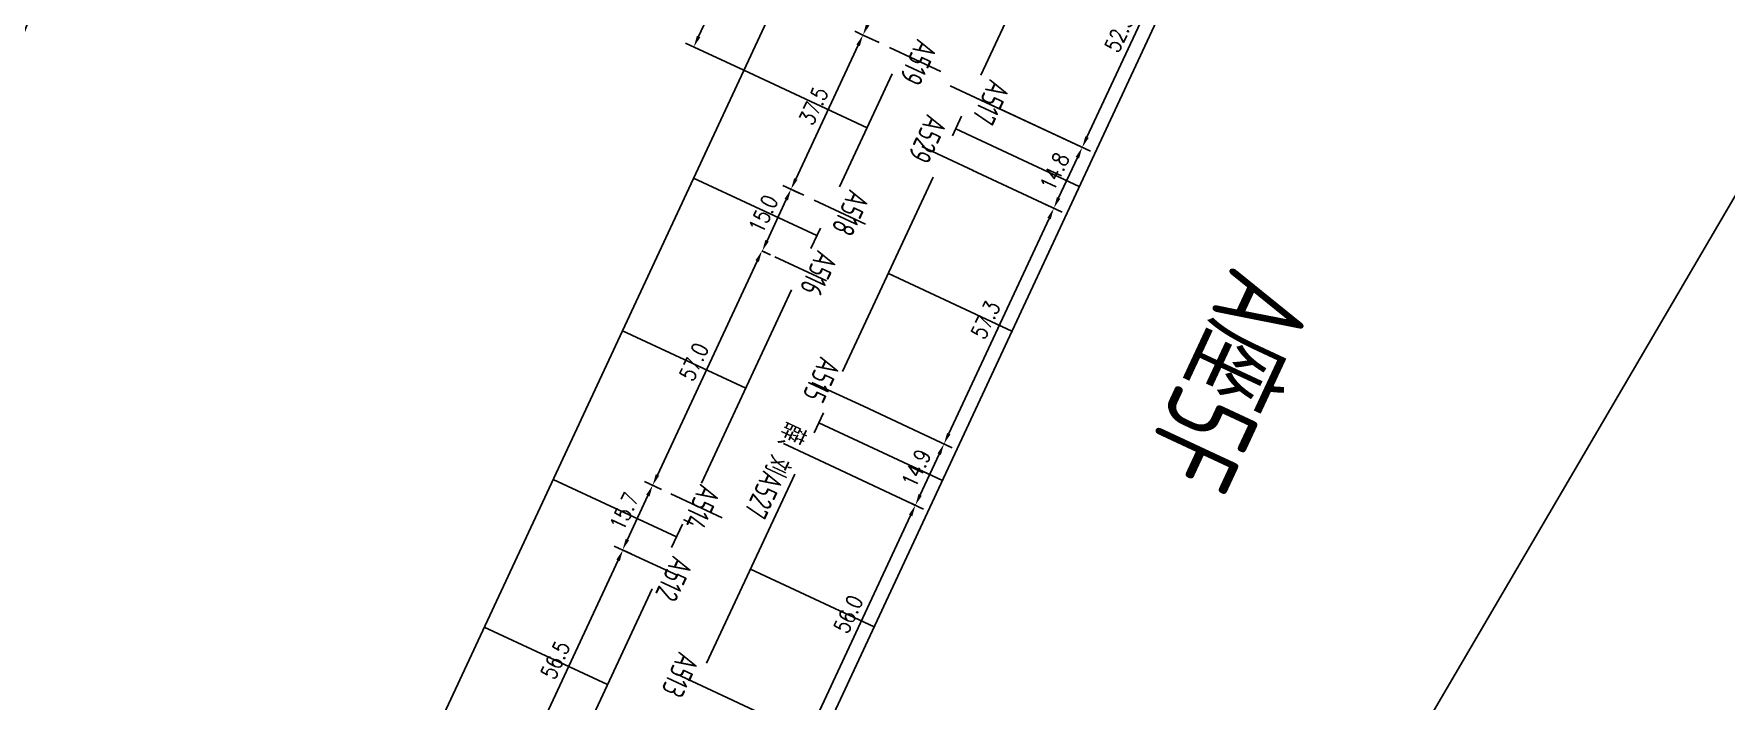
# Model space of a CAD drawing. Header units: millimetres. Extents: x -1254 to 4822, y -4397 to 16.
# Drawn here: x 2852.6 to 3225.7, y -960 to -813 of the extents above; entities that cross this region are included whole.
import ezdxf

# ---------------------------------------------------------------- set-up
doc = ezdxf.new("R2010")
doc.units = ezdxf.units.MM
doc.header["$LTSCALE"] = 10
doc.linetypes.add('CENTER', pattern=[2, 1.25, -0.25, 0.25, -0.25])
for name, color, linetype in [('1轮廓实线层', 7, 'Continuous'), ('2细线层', 6, 'Continuous'), ('3中心线层', 1, 'CENTER'), ('6文字层', 5, 'Continuous')]:
    doc.layers.add(name, color=color, linetype=linetype)
doc.layers.add('AM_5', color=3, linetype='Continuous', lineweight=25)
doc.styles.add('PC_TEXTSTYLE', font='gbenor.shx', dxfattribs={"width": 0.8, "bigfont": 'hzfs.shx'})
doc.styles.add('TH_GBDIM', font='romans.shx', dxfattribs={"width": 0.8, "bigfont": 'gbcbig.shx'})
doc.dimstyles.new('单位为厘米', dxfattribs={"dimtxt": 3.5, "dimasz": 2.5, "dimexe": 2, "dimexo": 0, "dimgap": 1.5, "dimtad": 1, "dimdec": 1, "dimzin": 0, "dimdsep": 46, "dimtxsty": 'TH_GBDIM', "dimcen": 2.5, "dimclrd": 1, "dimclre": 1, "dimclrt": 5, "dimadec": 0, "dimazin": 0, "dimtfac": 0.714286, "dimtdec": 1, "dimtmove": 0, "dimatfit": 3, "dimfxl": 1, "dimtzin": 0, "dimlwd": -1, "dimlwe": -1, "dimarcsym": 0})
doc.dimstyles.new('单位为厘米$0', dxfattribs={"dimtxt": 3.5, "dimasz": 2.5, "dimexe": 2, "dimexo": 0, "dimgap": 1.5, "dimtad": 1, "dimdec": 1, "dimzin": 0, "dimdsep": 46, "dimtxsty": 'TH_GBDIM', "dimcen": 2.5, "dimclrd": 1, "dimclre": 1, "dimclrt": 5, "dimadec": 0, "dimazin": 0, "dimtfac": 0.714286, "dimtdec": 1, "dimtmove": 0, "dimatfit": 3, "dimfxl": 1, "dimtzin": 0, "dimlwd": -1, "dimlwe": -1, "dimarcsym": 0})

# ---------------------------------------------------------------- blocks, each defined once
blk = doc.blocks.new('*D431')
at = {"layer": '1轮廓实线层', "color": 1, "transparency": 16777216}
for p, q in [((3088.35, -782.23), (3107.7, -791.25)), ((3104.83, -792.67), (3084.75, -835.72)), ((3055.81, -824.98), (3085.51, -838.83))]:
    blk.add_line(p, q, dxfattribs=at)
for points in [[(3104.45, -792.49), (3105.21, -792.85), (3105.88, -790.4)], [(3084.38, -835.54), (3085.13, -835.9), (3083.7, -837.99)]]:
    blk.add_solid(points, dxfattribs=at)
at = {"layer": 'Defpoints', "color": 0, "transparency": 16777216}
for p in [(3088.35, -782.23), (3055.81, -824.98), (3083.7, -837.99)]:
    blk.add_point(p, dxfattribs=at)
at = {"layer": '1轮廓实线层', "color": 5, "transparency": 16777216, "insert": (3091.85, -812.82), "char_height": 3.5, "attachment_point": 5, "rotation": 65, "style": 'TH_GBDIM'}
blk.add_mtext('52.5', dxfattribs=at)
blk = doc.blocks.new('*D432')
at = {"layer": '1轮廓实线层', "color": 1, "transparency": 16777216}
for p, q in [((3065.7, -829.59), (3085.51, -838.83)), ((3059.44, -843), (3079.25, -852.24)), ((3082.64, -840.25), (3078.5, -849.13))]:
    blk.add_line(p, q, dxfattribs=at)
for points in [[(3082.26, -840.08), (3083.02, -840.43), (3083.7, -837.99)], [(3078.12, -848.96), (3078.88, -849.31), (3077.44, -851.4)]]:
    blk.add_solid(points, dxfattribs=at)
at = {"layer": 'Defpoints', "color": 0, "transparency": 16777216}
for p in [(3065.7, -829.59), (3059.44, -843), (3077.44, -851.4)]:
    blk.add_point(p, dxfattribs=at)
at = {"layer": '1轮廓实线层', "color": 5, "transparency": 16777216, "insert": (3077.62, -843.32), "char_height": 3.5, "attachment_point": 5, "rotation": 65, "style": 'TH_GBDIM'}
blk.add_mtext('14.8', dxfattribs=at)
blk = doc.blocks.new('*D433')
at = {"layer": '1轮廓实线层', "color": 1, "transparency": 16777216}
for p, q in [((3047.35, -787.94), (3045.38, -787.02)), ((3036.42, -810.97), (3046.14, -790.13)), ((3035.36, -813.24), (3033.55, -812.39))]:
    blk.add_line(p, q, dxfattribs=at)
for points in [[(3045.76, -789.95), (3046.51, -790.3), (3047.19, -787.86)], [(3036.04, -810.8), (3036.79, -811.15), (3035.36, -813.24)]]:
    blk.add_solid(points, dxfattribs=at)
at = {"layer": 'Defpoints', "color": 0, "transparency": 16777216}
for p in [(3047.19, -787.86), (3047.35, -787.94), (3035.36, -813.24)]:
    blk.add_point(p, dxfattribs=at)
at = {"layer": '1轮廓实线层', "color": 5, "transparency": 16777216, "insert": (3038.33, -799.18), "char_height": 3.5, "attachment_point": 5, "rotation": 65, "style": 'TH_GBDIM'}
blk.add_mtext('28.0', dxfattribs=at)
blk = doc.blocks.new('*D434')
at = {"layer": '1轮廓实线层', "color": 1, "transparency": 16777216}
for p, q in [((3035.36, -813.24), (3037.17, -814.08)), ((3034.3, -815.5), (3020.57, -844.96)), ((3020.25, -847.57), (3017.7, -846.38))]:
    blk.add_line(p, q, dxfattribs=at)
for points in [[(3033.92, -815.33), (3034.68, -815.68), (3035.36, -813.24)], [(3020.19, -844.78), (3020.94, -845.14), (3019.51, -847.22)]]:
    blk.add_solid(points, dxfattribs=at)
at = {"layer": 'Defpoints', "color": 0, "transparency": 16777216}
for p in [(3035.36, -813.24), (3019.51, -847.22), (3020.25, -847.57)]:
    blk.add_point(p, dxfattribs=at)
at = {"layer": '1轮廓实线层', "color": 5, "transparency": 16777216, "insert": (3024.49, -828.86), "char_height": 3.5, "attachment_point": 5, "rotation": 65, "style": 'TH_GBDIM'}
blk.add_mtext('37.5', dxfattribs=at)
blk = doc.blocks.new('*D435')
at = {"layer": '1轮廓实线层', "color": 1, "transparency": 16777216}
for p, q in [((3018.45, -849.49), (3014.23, -858.55)), ((3018.97, -846.97), (3021.32, -848.07)), ((3013.1, -860.79), (3014.98, -861.66))]:
    blk.add_line(p, q, dxfattribs=at)
for points in [[(3018.08, -849.31), (3018.83, -849.67), (3019.51, -847.22)], [(3013.85, -858.38), (3014.61, -858.73), (3013.17, -860.82)]]:
    blk.add_solid(points, dxfattribs=at)
at = {"layer": 'Defpoints', "color": 0, "transparency": 16777216}
for p in [(3018.97, -846.97), (3013.1, -860.79), (3013.17, -860.82)]:
    blk.add_point(p, dxfattribs=at)
at = {"layer": '1轮廓实线层', "color": 5, "transparency": 16777216, "insert": (3013.4, -852.65), "char_height": 3.5, "attachment_point": 5, "rotation": 65, "style": 'TH_GBDIM'}
blk.add_mtext('15.0', dxfattribs=at)
blk = doc.blocks.new('*D436')
at = {"layer": '1轮廓实线层', "color": 1, "transparency": 16777216}
for p, q in [((3077.44, -851.4), (3075.63, -850.55)), ((3054.28, -901.06), (3076.39, -853.66)), ((3035.46, -895.04), (3055.04, -904.18))]:
    blk.add_line(p, q, dxfattribs=at)
for points in [[(3076.01, -853.49), (3076.76, -853.84), (3077.44, -851.4)], [(3053.91, -900.89), (3054.66, -901.24), (3053.23, -903.33)]]:
    blk.add_solid(points, dxfattribs=at)
at = {"layer": 'Defpoints', "color": 0, "transparency": 16777216}
for p in [(3077.44, -851.4), (3077.44, -851.4), (3035.46, -895.04)]:
    blk.add_point(p, dxfattribs=at)
at = {"layer": '1轮廓实线层', "color": 5, "transparency": 16777216, "insert": (3062.39, -875.99), "char_height": 3.5, "attachment_point": 5, "rotation": 65, "style": 'TH_GBDIM'}
blk.add_mtext('57.3', dxfattribs=at)
blk = doc.blocks.new('*D437')
at = {"layer": '1轮廓实线层', "color": 1, "transparency": 16777216}
for p, q in [((3052.17, -905.6), (3047.99, -914.57)), ((3053.23, -903.33), (3055.04, -904.18)), ((3029.16, -908.55), (3048.74, -917.68))]:
    blk.add_line(p, q, dxfattribs=at)
for points in [[(3051.79, -905.42), (3052.55, -905.77), (3053.23, -903.33)], [(3047.61, -914.39), (3048.36, -914.74), (3046.93, -916.83)]]:
    blk.add_solid(points, dxfattribs=at)
at = {"layer": 'Defpoints', "color": 0, "transparency": 16777216}
for p in [(3053.23, -903.33), (3029.16, -908.55), (3046.93, -916.83)]:
    blk.add_point(p, dxfattribs=at)
at = {"layer": '1轮廓实线层', "color": 5, "transparency": 16777216, "insert": (3047.13, -908.71), "char_height": 3.5, "attachment_point": 5, "rotation": 65, "style": 'TH_GBDIM'}
blk.add_mtext('14.9', dxfattribs=at)
blk = doc.blocks.new('*D438')
at = {"layer": '1轮廓实线层', "color": 1, "transparency": 16777216}
for p, q in [((3013.1, -860.79), (3014.91, -861.63)), ((3012.04, -863.05), (2990.07, -910.18)), ((2990.98, -913.36), (2987.2, -911.6))]:
    blk.add_line(p, q, dxfattribs=at)
for points in [[(3011.67, -862.88), (3012.42, -863.23), (3013.1, -860.79)], [(2989.69, -910), (2990.45, -910.36), (2989.01, -912.45)]]:
    blk.add_solid(points, dxfattribs=at)
at = {"layer": 'Defpoints', "color": 0, "transparency": 16777216}
for p in [(3013.1, -860.79), (2989.01, -912.45), (2990.98, -913.36)]:
    blk.add_point(p, dxfattribs=at)
at = {"layer": '1轮廓实线层', "color": 5, "transparency": 16777216, "insert": (2998.11, -885.24), "char_height": 3.5, "attachment_point": 5, "rotation": 65, "style": 'TH_GBDIM'}
blk.add_mtext('57.0', dxfattribs=at)
blk = doc.blocks.new('*D439')
at = {"layer": '1轮廓实线层', "color": 1, "transparency": 16777216}
for p, q in [((2989.09, -912.48), (2987.2, -911.6)), ((2987.95, -914.71), (2983.43, -924.41)), ((2984.34, -927.59), (2980.56, -925.83))]:
    blk.add_line(p, q, dxfattribs=at)
for points in [[(2987.58, -914.54), (2988.33, -914.89), (2989.01, -912.45)], [(2983.06, -924.23), (2983.81, -924.59), (2982.38, -926.68)]]:
    blk.add_solid(points, dxfattribs=at)
at = {"layer": 'Defpoints', "color": 0, "transparency": 16777216}
for p in [(2989.09, -912.48), (2982.38, -926.68), (2984.34, -927.59)]:
    blk.add_point(p, dxfattribs=at)
at = {"layer": '1轮廓实线层', "color": 5, "transparency": 16777216, "insert": (2982.75, -918.19), "char_height": 3.5, "attachment_point": 5, "rotation": 65, "style": 'TH_GBDIM'}
blk.add_mtext('15.7', dxfattribs=at)
blk = doc.blocks.new('*D440')
at = {"layer": '1轮廓实线层', "color": 1, "transparency": 16777216}
for p, q in [((3046.93, -916.83), (3045.12, -915.99)), ((3024.32, -965.32), (3045.87, -919.1)), ((3005.49, -959.3), (3025.08, -968.43))]:
    blk.add_line(p, q, dxfattribs=at)
for points in [[(3045.49, -918.92), (3046.25, -919.28), (3046.93, -916.83)], [(3023.94, -965.15), (3024.7, -965.5), (3023.26, -967.59)]]:
    blk.add_solid(points, dxfattribs=at)
at = {"layer": 'Defpoints', "color": 0, "transparency": 16777216}
for p in [(3046.93, -916.83), (3046.93, -916.83), (3005.49, -959.3)]:
    blk.add_point(p, dxfattribs=at)
at = {"layer": '1轮廓实线层', "color": 5, "transparency": 16777216, "insert": (3032.15, -940.84), "char_height": 3.5, "attachment_point": 5, "rotation": 65, "style": 'TH_GBDIM'}
blk.add_mtext('56.0', dxfattribs=at)
blk = doc.blocks.new('*D442')
at = {"layer": '1轮廓实线层', "color": 1, "transparency": 16777216}
for p, q in [((2982.38, -926.68), (2984.27, -927.56)), ((2981.4, -928.98), (2959.63, -975.65)), ((2960.46, -978.8), (2956.76, -977.07))]:
    blk.add_line(p, q, dxfattribs=at)
for points in [[(2981.02, -928.8), (2981.77, -929.15), (2982.45, -926.71)], [(2959.25, -975.48), (2960.01, -975.83), (2958.57, -977.92)]]:
    blk.add_solid(points, dxfattribs=at)
at = {"layer": 'Defpoints', "color": 0, "transparency": 16777216}
for p in [(2982.38, -926.68), (2958.57, -977.92), (2960.46, -978.8)]:
    blk.add_point(p, dxfattribs=at)
at = {"layer": '1轮廓实线层', "color": 5, "transparency": 16777216, "insert": (2967.57, -950.94), "char_height": 3.5, "attachment_point": 5, "rotation": 65, "style": 'TH_GBDIM'}
blk.add_mtext('56.5', dxfattribs=at)
blk = doc.blocks.new('*D359')
at = {"layer": '2细线层', "color": 1, "transparency": 16777216}
blk.add_line((2803.26, -930.86), (2903.35, -680.06), dxfattribs=at)
blk.add_solid([(2902.96, -679.9), (2903.74, -680.21), (2904.28, -677.74)], dxfattribs=at)
at = {"layer": 'Defpoints', "color": 0, "transparency": 16777216}
for p in [(2904.28, -677.74), (2615.54, -1401.21)]:
    blk.add_point(p, dxfattribs=at)
at = {"layer": '2细线层', "color": 5, "transparency": 16777216, "insert": (2803.37, -921.82), "char_height": 3.5, "attachment_point": 5, "rotation": 68.2431, "style": 'TH_GBDIM'}
blk.add_mtext('R779.0', dxfattribs=at)
blk = doc.blocks.new('*D614')
at = {"color": 1, "transparency": 16777216}
for p, q in [((3028.59, -779.19), (3015.76, -773.2)), ((3016.51, -776.31), (2999.14, -813.57)), ((3009.1, -820.98), (2996.27, -814.99))]:
    blk.add_line(p, q, dxfattribs=at)
for points in [[(3016.14, -776.14), (3016.89, -776.49), (3017.57, -774.05)], [(2998.76, -813.4), (2999.52, -813.75), (2998.08, -815.84)]]:
    blk.add_solid(points, dxfattribs=at)
at = {"layer": 'Defpoints', "color": 0, "transparency": 16777216}
for p in [(3028.59, -779.19), (2998.08, -815.84), (3009.1, -820.98)]:
    blk.add_point(p, dxfattribs=at)
at = {"color": 5, "transparency": 16777216, "insert": (3004.88, -793.57), "char_height": 3.5, "attachment_point": 5, "rotation": 65, "style": 'TH_GBDIM'}
blk.add_mtext('46.1', dxfattribs=at)
blk = doc.blocks.new('*D625')
at = {"layer": 'AM_5', "color": 1, "transparency": 16777216}
for p, q in [((3902.54, 0), (3924.51, 0)), ((3922.51, -1121.4), (3922.51, -2.5)), ((2266.87, -1123.9), (3924.51, -1123.9))]:
    blk.add_line(p, q, dxfattribs=at)
for points in [[(3922.09, -2.5), (3922.92, -2.5), (3922.51, 0)], [(3922.09, -1121.4), (3922.92, -1121.4), (3922.51, -1123.9)]]:
    blk.add_solid(points, dxfattribs=at)
at = {"layer": 'Defpoints', "color": 0, "transparency": 16777216}
for p in [(3902.54, 0), (3922.51, 0), (2266.87, -1123.9)]:
    blk.add_point(p, dxfattribs=at)
at = {"layer": 'AM_5', "color": 5, "transparency": 16777216, "insert": (3919.26, -561.95), "char_height": 3.5, "attachment_point": 5, "rotation": 90, "style": 'TH_GBDIM'}
blk.add_mtext('1123.9', dxfattribs=at)

msp = doc.modelspace()

# ---------------------------------------------------------------- linework, layer by layer
msp.add_line((3131.491, -1012.778), (3268.852, -778.264))
at = {"layer": '1轮廓实线层'}
for p, q in [((3028.591, -779.188), (2874.927, -1108.721)), ((3114.295, -779.652), (2925.548, -1184.422)), ((3079.309, -783.529), (3061.347, -822.047)), ((3036.293, -833.657), (3009.104, -820.978)), ((3041.834, -821.775), (3030.212, -846.698)), ((3057.121, -831.11), (3055.093, -835.46)), ((3055.805, -833.932), (3083.058, -846.64)), ((3025.214, -857.416), (2998.025, -844.738)), ((3050.866, -844.523), (3030.876, -887.392)), ((3025.986, -855.761), (3023.873, -860.293)), ((3041.02, -865.806), (3068.209, -878.484)), ((3019.647, -869.356), (2999.784, -911.952)), ((3009.521, -891.069), (2982.332, -878.391)), ((3026.65, -896.455), (3024.579, -900.896)), ((3025.615, -898.675), (3052.868, -911.383)), ((3020.353, -909.959), (3000.913, -951.649)), ((2994.252, -923.815), (2967.063, -911.137)), ((2995.557, -921.015), (2993.148, -926.181)), ((3037.831, -943.631), (3010.578, -930.922)), ((2988.922, -935.244), (2969.27, -977.388)), ((2979.068, -956.377), (2951.879, -943.698))]:
    msp.add_line(p, q, dxfattribs=at)
at = {"layer": '3中心线层'}
for p, q in [((3052.535, -821.248), (3035.359, -813.238)), ((3065.928, -829.7), (3052.541, -823.457)), ((3059.673, -843.113), (3046.286, -836.87)), ((3035.947, -854.889), (3020.251, -847.57)), ((3027.296, -867.406), (3013.101, -860.787)), ((3035.457, -895.044), (3022.07, -888.802)), ((3029.16, -908.548), (3015.773, -902.306)), ((3004.364, -919.605), (2990.977, -913.363)), ((2994.559, -932.356), (2984.342, -927.592)), ((3005.493, -959.302), (2992.106, -953.059))]:
    msp.add_line(p, q, dxfattribs=at)

# ---------------------------------------------------------------- texts
at = {"layer": '6文字层', "attachment_point": 1, "rotation": 245, "style": 'PC_TEXTSTYLE'}
for s, width, insert, char_height in [('A519', 17.95718, (3051.93, -815.935), 5), ('A517', 17.95718, (3067.926, -824.808), 5), ('A529', 17.95718, (3054.072, -832.536), 5), ('A518', 17.95718, (3036.98, -849.083), 5), ('A516', 17.95718, (3029.933, -862.471), 5), ('A座5F', 114.92417, (3135.064, -871.992), 20), ('A515', 17.95718, (3030.575, -885.903), 5), ('薛、刘A527', 29.35188, (3023.075, -900.155), 5), ('A514', 17.95718, (3004.083, -913.972), 5), ('A512', 17.95718, (2998.028, -929.806), 5), ('A513', 17.95718, (2999.4, -950.956), 5)]:
    msp.add_mtext_dynamic_manual_height_columns(s, width=width, gutter_width=25, heights=[0], dxfattribs=dict(at, insert=insert, char_height=char_height))

# ---------------------------------------------------------------- dimensions: what is measured, and where the dimension line sits
dim = msp.add_aligned_dim(p1=(3028.591, -779.188), p2=(3009.104, -820.978), distance=-12.161, dimstyle='单位为厘米')
dim.commit()
dim.dimension.update_dxf_attribs({"geometry": '*D614', "text_midpoint": (3004.881, -793.57)})
at = {"layer": '1轮廓实线层'}
for base, p1, p2, picture, middle in [((3083.697, -837.985), (3088.348, -782.227), (3055.805, -824.979), '*D431', (3091.845, -812.821)), ((3047.192, -787.862), (3035.359, -813.238), (3047.352, -787.936), '*D433', (3038.33, -799.177)), ((3019.511, -847.225), (3035.359, -813.238), (3020.251, -847.57), '*D434', (3024.489, -828.858)), ((3077.442, -851.399), (3065.695, -829.591), (3059.44, -843.004), '*D432', (3077.624, -843.319)), ((3013.171, -860.82), (3018.975, -846.975), (3013.101, -860.787), '*D435', (3013.396, -852.649)), ((3077.442, -851.399), (3035.457, -895.044), (3077.442, -851.399), '*D436', (3062.389, -875.991)), ((2989.011, -912.446), (3013.101, -860.787), (2990.977, -913.363), '*D438', (2998.111, -885.243)), ((3046.929, -916.834), (3053.226, -903.33), (3029.16, -908.548), '*D437', (3047.132, -908.709)), ((2982.376, -926.675), (2989.088, -912.482), (2984.342, -927.592), '*D439', (2982.748, -918.187)), ((3046.929, -916.834), (3005.493, -959.302), (3046.929, -916.834), '*D440', (3032.15, -940.837)), ((2958.575, -977.917), (2982.376, -926.675), (2960.464, -978.798), '*D442', (2967.568, -950.94))]:
    dim = msp.add_linear_dim(base=base, p1=p1, p2=p2, angle=245, dimstyle='单位为厘米', dxfattribs=at)
    dim.commit()
    dim.dimension.update_dxf_attribs({"geometry": picture, "text_midpoint": middle})
at = {"layer": '2细线层'}
dim = msp.add_radius_dim(center=(2615.54, -1401.211), mpoint=(2904.279, -677.735), dimstyle='单位为厘米', dxfattribs=at)
dim.commit()
dim.dimension.update_dxf_attribs({"geometry": '*D359', "text_midpoint": (2806.384, -923.024), "dimtype": 164})
at = {"layer": 'AM_5'}
dim = msp.add_linear_dim(base=(3922.507, 0), p1=(2266.865, -1123.9), p2=(3902.542, 0), angle=90, dimstyle='单位为厘米$0', override={"dimpost": ''}, dxfattribs=at)
dim.commit()
dim.dimension.update_dxf_attribs({"geometry": '*D625', "text_midpoint": (3919.257, -561.95)})

doc.saveas('drawing.dxf')
